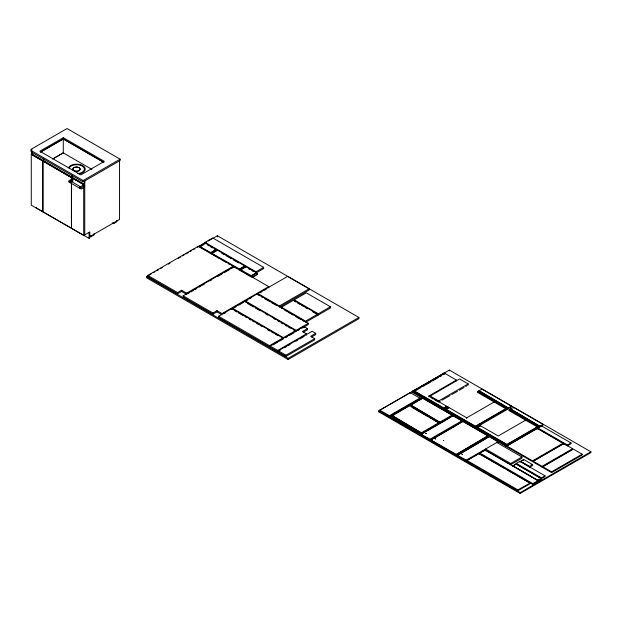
<?xml version="1.0" encoding="UTF-8"?>
<svg xmlns="http://www.w3.org/2000/svg" width="622" height="622" viewBox="0 0 622 622"><rect width="100%" height="100%" fill="white"/><g stroke="black" fill="none" stroke-linecap="round" stroke-linejoin="round"><path stroke-width="0.93" d="M31.1 149.303L67.059 128.536L120.124 159.178L120.124 160.515L83.123 181.881L31.1 151.846L31.1 149.303L32.142 149.902L31.1 150.508L83.123 180.543L120.124 159.178M32.328 154.964L43.05 161.152L43.626 160.818L32.087 154.155L31.271 154.225L31.271 205.19L42.817 211.853L42.817 160.888L31.271 154.225M63.288 137.68L39.855 151.208L80.86 174.883L104.294 161.355L63.288 137.68L63.288 152.919L52.575 159.1M40.446 152.079L63.288 138.885L103.928 162.381M40.694 152.063L63.288 139.017L103.454 162.21M72.222 174.914L72.222 177.324L43.742 160.888L42.934 160.95L42.934 211.915L71.406 228.36L71.406 183.163M53.305 158.548L63.288 152.787M43.999 161.704L71.639 177.659L72.222 177.324M42.934 160.95L71.755 177.729L72.339 177.394L84.514 184.423L84.748 181.08M71.888 178.996L69.151 180.574A0.824 0.474 -60 0 0 68.622 181.608A0.824 0.474 -60 0 0 69.26 181.849M70.309 181.243L73.046 179.665M71.242 182.044L72.898 181.088M36.029 207.732L36.729 207.328M80.176 186.934L82.905 185.356M84.514 184.423L83.939 184.757L71.755 177.441M84.748 185.628L81.334 187.603A0.824 0.474 -60 0 0 80.806 188.637A0.824 0.474 -60 0 0 81.435 188.886L84.748 186.973M71.522 183.412L71.522 228.429L83.706 235.458L89.793 231.944L89.793 237.969L89.101 238.374L36.861 208.214M89.793 236.632L119.548 219.449L119.548 160.849M89.444 236.026L90.812 236.811L94 234.976L94 233.631M112.294 222.832L113.663 223.625L116.85 221.782L116.85 220.437M233.343 266.2L186.654 293.156L186.654 294.361L181.608 291.446L177.542 293.786L147.795 276.611L147.795 275.406L198.542 246.11L233.343 266.2L233.343 267.406L231.672 268.362M205.035 243.56L205.035 242.355L212.693 237.938L263.674 267.367L263.674 268.572L251.265 275.74L199.234 246.11L199.234 246.911L205.042 250.262M199.234 246.11L204.459 243.093L205.501 243.692L205.501 243.295L200.284 246.304M208.23 241.048L217.389 235.761L358.91 317.461L358.91 318.666L288.149 359.524L146.636 277.816L146.636 276.611L151.628 273.727M153.292 272.77L154.956 271.806M156.62 270.842L158.283 269.886M160.787 268.44L162.451 267.483M168.274 264.117L169.938 263.153M178.265 258.348L180.761 256.909M182.425 255.945L184.096 254.981M185.76 254.025L188.256 252.579M189.92 251.622L191.584 250.658M193.248 249.694L194.911 248.738M197.415 247.292L206.566 242.005M200.284 246.709L203.262 244.99M210.951 252.47L216.176 249.453L210.951 252.874M211.993 253.068L217.218 250.06L244.765 265.959L239.548 269.38M211.993 253.473L216.472 250.891M147.795 275.406L177.542 292.581L181.608 290.241L186.654 293.156M222.031 314.786L216.985 311.871L212.926 314.219L183.171 297.036L183.171 295.831L233.919 266.535L268.72 286.625L268.72 287.83M187.486 293.879L189.15 292.915M190.822 291.951L193.318 290.505M194.989 289.549L196.653 288.585M199.157 287.139L200.828 286.174M202.492 285.21L204.156 284.246M209.995 280.88L211.667 279.916M217.498 276.549L222.505 273.657M224.169 272.7L230.008 269.326M239.548 268.976L244.765 265.959M240.59 269.583L245.807 266.566L256.482 272.724L251.265 276.145L251.265 275.74M240.59 269.979L245.068 267.398M205.035 242.355L256.015 271.791L263.674 267.367M252.307 276.743L257.524 273.734L257.524 274.535L252.307 277.552L252.307 276.743L251.265 276.145M183.171 295.831L212.926 313.006L216.985 310.666L222.031 313.581L268.72 286.625M218.547 316.256L269.528 345.692L269.528 346.897L218.547 317.461L218.547 316.256L231.889 308.559L282.87 337.987L282.87 339.192M232.472 309.429L232.472 308.224L244.594 301.219L295.574 330.655L295.574 331.86M245.169 302.09L245.169 300.885L257.29 293.887L308.271 323.323L308.271 324.528L301.81 328.26M259.529 295.714L257.873 294.758L257.873 293.553L287.628 276.378L309.142 288.802L309.142 290.007L279.395 307.182L279.395 305.977L309.142 288.802M223.695 313.822L225.366 312.858M231.205 309.492L236.204 306.599M238.708 305.161L243.707 302.269M245.371 301.305L247.875 299.866M249.546 298.902L251.21 297.938M257.049 294.571L258.713 293.607M260.385 292.643L262.049 291.679M264.552 290.233L266.216 289.277M281.478 308.388L281.478 307.182L293.6 300.185L317.725 314.118L317.725 315.323L305.604 322.32M317.725 314.118L305.604 321.115L281.478 307.182M330.43 306.778L306.304 292.853L294.183 299.851L318.308 313.783L330.43 306.778L330.43 307.983L318.308 314.989L312.485 311.622M269.528 345.692L282.87 337.987M232.472 308.224L283.453 337.653L295.574 330.655M245.169 300.885L296.15 330.321L308.271 323.323M280.227 350.233L277.77 351.648L270.111 347.231L270.111 346.026L303.863 326.534L307.462 328.61L307.462 329.815L303.256 332.249M272.864 344.969L277.871 342.084M279.535 341.12L282.038 339.674M285.879 337.458L287.488 336.525M289.106 335.592L293.957 332.793M297.767 330.593L299.384 329.66M307.462 328.61L302.416 331.526L306.475 333.874L306.475 335.079M270.111 346.026L277.77 350.443L306.475 333.874M315.696 333.369L310.65 336.284L314.709 338.625L314.709 339.83L286.003 356.406L278.345 351.99L278.345 350.777L312.104 331.293L315.696 333.369L315.696 334.574L311.49 337M285.148 347.387L286.789 346.438M288.429 345.498L290.07 344.549M295.815 341.229L297.456 340.288M299.913 338.866L304.018 336.494M278.345 350.777L286.003 355.201L314.709 338.625M146.636 276.611L288.149 358.319L358.91 317.461M379.785 410.147L410.232 392.568L419.866 398.127L419.866 398.935L389.411 416.515L379.785 410.955L379.785 410.147L389.411 415.706L419.866 398.127M443.906 409.634L447.529 407.534L447.529 406.734L443.175 409.245L443.175 410.046L412.262 392.202L412.262 391.401L413.016 390.966L413.366 391.565L413.016 390.966M444.862 373.387L413.716 390.966L444.162 372.982L456.462 380.081L456.462 380.882M378.627 410.955L449.387 370.098L590.9 451.805L590.9 452.606L520.14 493.464L378.627 411.756L378.627 410.955L520.14 492.655L590.9 451.805M412.262 391.401L413.716 390.966M413.716 390.562L444.512 373.184M412.262 392.202L413.941 391.23M412.611 391.596L412.961 392.202L413.716 391.767L415.356 392.715M447.529 406.734L446.829 406.329L443.929 408.009L414.407 390.966L414.407 391.362L420.993 387.56M422.641 386.612L430.867 381.861M432.515 380.913L438.277 377.585M439.925 376.637L441.566 375.688M443.214 374.732L444.862 373.783M440.104 422.408L410.582 404.961L440.104 422.408L439.062 423.007L409.54 405.56L391.44 415.605L422.587 398.026L452.108 415.068L452.108 415.877L420.208 434.296L389.994 416.849L389.994 416.04L390.748 415.605L391.098 416.211L390.748 415.605M391.44 415.208L408.841 405.163L409.19 405.762L408.841 405.163M409.89 404.961L421.895 397.629L422.587 398.43L422.587 398.026M389.994 416.04L391.44 415.605M409.89 404.557L422.245 397.823M390.344 416.242L390.344 416.647L391.44 416.009L420.962 433.456L421.662 433.052L392.14 415.605L421.662 433.052M392.14 416.009L409.54 405.56M410.582 405.357L417.79 401.206M419.383 400.28L421.786 398.889M428.908 396.789L428.908 395.989L456.462 380.081M429.748 396.307L459.588 378.938L468.179 383.898L468.179 385.104M430.074 397.194L430.074 395.989L438.658 400.941L468.179 383.898M440.298 401.198L438.658 402.146L438.658 400.941M441.931 400.249L450.134 395.522M451.774 394.573L457.512 391.261M459.153 390.313L464.074 387.467M465.715 386.526L467.355 385.578M412.961 392.202L412.961 391.798L442.483 408.841L443.237 408.405L443.237 408.809L437.499 405.497M442.483 408.841L442.483 409.245L443.929 408.809M414.407 391.362L443.929 408.405L447.179 406.531M476.118 426.591L475.776 426.793L506.572 409.012L506.572 409.812L474.672 428.231L443.758 410.388L443.758 409.579L444.512 409.144L444.862 409.75L444.512 409.144M448.804 407.472L445.212 409.144L448.104 407.068L466.725 417.821L494.272 401.913L494.272 402.714M443.758 409.579L445.212 409.144M445.212 408.74L448.454 407.27M444.108 409.781L444.108 410.186L445.212 409.548L474.726 426.995L469.812 424.15M444.108 410.186L445.212 409.952L447.669 411.367M445.904 409.548L475.426 426.591L506.222 408.809L506.222 409.214L505.873 408.607L475.426 426.187L445.904 409.144L445.904 409.548L448.804 407.877M479.08 390.795L481.98 389.123L511.502 406.166L511.502 406.967L507.148 409.478L477.626 392.435L477.626 391.635L478.38 391.199L507.902 408.646L508.602 408.242L479.08 390.795L508.602 408.242M478.38 391.199L478.38 391.596L479.08 391.199M390.344 416.647L420.208 433.487L420.962 433.052M421.662 432.655L439.062 422.602M440.104 422.004L452.108 415.068M420.791 434.226L453.041 415.605L461.967 420.767L461.967 421.568L430.074 439.987L420.791 434.226L430.074 439.179L430.074 439.987M420.791 434.63L422.587 433.588L422.245 433.791M423.061 433.316L446.456 419.811M446.93 419.539L453.041 415.605M430.074 439.179L461.967 420.767M456.867 454.184L457.217 454.783L456.462 455.218L430.649 439.917L462.9 421.296L488.013 435.797L456.113 454.62L488.013 435.797M430.649 440.322L431.754 439.684L431.404 439.886M445.702 431.629L432.103 439.482L432.446 439.28M446.184 431.349L449.846 429.234L449.504 429.032L449.504 429.437M453.29 427.244L450.546 428.838L450.896 428.636M453.749 426.987L462.9 421.296M444.458 410.388L444.458 409.984L473.972 427.026L474.726 426.591M473.972 427.026L473.972 427.431L475.076 426.793L475.426 427.392L475.076 426.793M473.972 427.431L475.426 426.995M477.626 391.635L507.148 408.677L507.902 408.242M508.602 407.838L511.502 406.166M475.426 427.392L476.118 426.995M506.922 445.577L506.572 444.971L506.922 445.577L507.614 445.173L507.264 444.574L507.264 444.971L538.061 427.19L538.061 427.998L506.168 446.417L475.255 428.566L475.255 427.765L476.009 427.33L476.351 427.928L476.009 427.33M480.301 425.65L476.701 427.33L479.601 425.254L498.222 435.999L525.769 420.091L525.769 420.9M475.255 427.765L476.701 427.33M476.701 426.925L479.951 425.456M475.597 427.967L475.947 428.566L476.701 427.726L506.222 445.173L502.125 442.81M477.401 427.726L506.922 444.777L537.719 426.995L537.719 427.392L537.369 426.793L506.922 444.372L477.401 427.33L477.401 427.726L480.301 426.054M510.569 408.981L513.469 407.301L542.99 424.344L542.99 425.153L538.644 427.664L509.123 410.621L509.123 409.812L509.877 409.377L539.398 426.824L540.09 426.42L510.569 408.981L540.09 426.42M509.877 409.377L509.877 409.781L510.569 409.377M509.123 410.621L511.3 409.362M456.113 454.62L457.217 454.387M457.909 453.982L475.309 443.937L457.909 454.387L457.559 453.78M476.351 443.331L488.356 436.403L476.351 443.735L476.009 443.136M485.875 449.62L466.321 460.91L457.038 455.553L489.289 436.535L498.222 441.69L498.222 442.499M457.038 455.553L458.834 454.519L458.492 454.721M459.316 454.247L476.942 444.061M477.416 443.789L489.289 436.535M457.038 455.156L466.321 460.109L498.222 441.69M506.603 469.571L529.998 483.076L529.998 483.753L517.877 490.75L466.897 461.314L466.897 460.443L479.165 453.36L532.844 484.452L538.061 481.436L538.061 480.635L484.997 449.994L479.772 453.01L479.772 453.811M466.897 460.443L517.877 489.879L530.146 482.999L479.018 453.648L497.406 464.261M475.947 428.161L505.468 445.212L506.222 444.777M505.468 445.212L505.468 445.609L506.572 444.971M505.468 445.609L506.922 445.173M509.123 409.812L538.644 426.855L539.398 426.42M540.09 426.023L542.99 424.344M506.743 445.943L537.307 428.301L563.12 443.198L563.12 443.999L532.556 461.648L506.743 446.752L506.743 445.943L532.556 460.848L563.12 443.198M537.89 427.967L541.482 425.891L571.004 442.934L571.004 443.735L567.412 445.811L537.89 428.768L537.89 427.967L567.412 445.01L571.004 442.934M510.685 463.491L521.944 456.991L521.944 458.204L510.685 464.696L485.572 450.196L485.572 448.991L510.685 463.491L510.685 464.696M516.314 463.39L519.906 461.314L545.02 475.814L545.02 476.615L541.428 478.691L516.314 464.191L516.314 463.39L541.428 477.89L545.02 475.814M512.831 465.8L516.081 463.926L541.194 478.427L538.294 480.503L512.831 465.8L538.644 481.101L541.544 479.43L541.194 478.823M520.49 461.384L523.74 459.502L532.673 464.665L532.673 465.466L529.773 467.138L520.49 461.384L529.773 466.337L532.673 464.665M512.831 466.205L516.081 463.926M520.49 461.781L523.74 459.502M533.132 461.182L563.695 443.533L572.629 448.687L572.629 449.496L542.065 467.138L533.132 461.983L533.132 461.182L542.065 466.337L572.629 448.687M542.648 466.671L573.212 449.03L582.145 454.184L582.145 454.985L551.574 472.634L542.648 467.48L542.648 466.671L551.574 471.826L582.145 454.184M538.294 480.098L541.194 478.427M479.772 453.01L532.844 483.652L538.061 480.635M538.294 480.503L541.544 479.026M72.688 181.212L72.688 179.875L71.522 179.206L71.522 177.464L83.939 184.47M478.38 391.596L482.485 393.967M484.126 394.916L492.321 399.651M493.961 400.591L495.602 401.54M497.242 402.488L499.707 403.911M501.348 404.852L502.988 405.801M504.621 406.749L507.086 408.172M509.877 409.781L514.798 412.619M516.439 413.568L524.634 418.303M526.274 419.251L532.02 422.563M533.66 423.512L535.301 424.461M536.934 425.401L539.398 426.824M63.288 152.88L91.9 169.402M205.501 243.295L216.176 249.453M216.176 249.857L217.218 250.456L217.218 250.06M244.765 266.364L245.807 266.97L245.807 266.566M256.482 273.128L257.524 273.734M207.546 245.006L209.217 245.978M210.889 246.942L212.561 247.906M214.232 248.87L216.736 250.316M221.751 253.208L224.262 254.662M225.934 255.626L230.949 258.519M233.452 259.965L238.467 262.865M244.314 266.239L245.985 267.203M248.497 268.65L250.168 269.614M251.84 270.586L253.512 271.55M294.183 301.056L295.847 302.02M297.51 302.976L300.006 304.415M301.67 305.379L303.334 306.343M304.998 307.299L307.493 308.737M206.698 251.218L219.138 258.402M220.794 259.358L226.602 262.709M228.258 263.666L229.915 264.622M231.578 265.578L237.379 268.929M239.042 269.886L251.475 277.07M31.504 154.202L43.05 160.865M43.167 160.927L71.639 177.659M71.755 177.729L83.123 184.291M82.547 185.566L83.706 186.235L83.706 184.493M70.83 181.204L80.689 186.895A0.824 0.474 -60 0 0 79.686 187.634A0.824 0.474 -60 0 0 80.308 188.194M69.905 182.565L79.764 188.256M257.873 293.553L279.395 305.977M261.186 296.671L262.842 297.627M264.498 298.583L270.29 301.927M271.946 302.883L276.907 305.752M284.806 310.308L286.47 311.272M288.134 312.228L293.125 315.113M295.621 316.551L300.613 319.436M302.276 320.4L303.94 321.356M428.908 395.989L446.829 406.329M431.629 398.096L433.192 398.99M434.755 399.892L437.872 401.695M445.912 406.601L447.529 407.534M444.629 408.405L444.279 408.211L444.629 408.809M443.237 408.405L413.716 391.362L413.716 391.767M416.997 393.664L421.918 396.502M423.559 397.45L435.859 404.549M449.309 412.316L460.785 418.94M462.426 419.889L468.172 423.209M477.525 428.605L479.982 430.027M481.622 430.968L489.825 435.703M491.466 436.652L493.098 437.6M494.739 438.549L500.485 441.861M443.175 409.245L442.483 409.245M453.041 416.009L452.692 416.211M462.9 421.7L462.55 421.903M496.83 442.499L521.944 456.991M523.74 459.907L523.39 460.109M531.126 464.572L532.673 465.466M247.68 303.544L253.527 306.918M255.199 307.882L260.214 310.782M266.068 314.157L267.74 315.121M273.587 318.495L275.258 319.467M277.77 320.913L279.441 321.877M281.113 322.841L282.777 323.805M285.288 325.252L286.96 326.216M288.631 327.188L290.303 328.152M293.646 330.08L296.15 331.526L296.15 330.321M516.081 464.331L515.731 464.533M411.997 407.387L427.578 416.382M429.219 417.323L430.859 418.272M432.5 419.22L438.238 422.532M234.144 310.394L236.648 311.84M238.319 312.804L243.334 315.696M245.006 316.668L246.677 317.632M249.189 319.078L250.86 320.042M252.532 321.006L254.196 321.971M256.707 323.417L258.379 324.381M260.05 325.353L261.722 326.317M267.569 329.691L270.08 331.137M271.752 332.101L273.423 333.073M275.095 334.037L277.599 335.483M499.077 465.225L504.932 468.607M402.107 422.563L391.44 416.009M403.748 423.512L405.381 424.461M407.021 425.409L418.505 432.033M421.895 433.993L421.545 434.195M456.113 454.216L430.649 439.917M567.412 445.01L567.412 445.811M563.695 443.533L563.695 444.341M551.574 471.826L551.574 472.634M542.065 466.337L542.065 467.138M541.482 425.891L541.482 426.692M541.428 477.89L541.428 478.691M538.644 426.855L538.644 427.664M538.644 480.705L538.644 481.101M537.307 428.301L537.307 429.102M532.844 483.652L532.844 484.452M532.556 460.848L532.556 461.648M529.773 466.337L529.773 467.138M520.14 492.655L520.14 493.464M519.906 461.314L519.906 462.115M517.877 489.879L517.877 490.75M513.469 407.301L513.469 408.11M507.148 408.677L507.148 409.478M506.922 444.372L506.922 444.777M506.168 446.417L506.168 445.609L505.818 445.811M484.997 449.994L484.997 450.802M481.98 389.123L481.98 389.924M479.601 425.254L479.601 426.054M477.051 427.127L477.051 427.532M476.701 427.726L476.701 428.13M475.426 426.187L475.426 426.591M474.672 428.231L474.672 427.431L474.322 427.625M466.725 417.821L466.725 418.622M466.321 460.109L466.321 460.91M456.462 454.822L456.462 455.218M449.387 370.098L449.387 370.906M448.104 407.068L448.104 407.877M445.554 408.942L445.554 409.346M445.212 409.548L445.212 409.952M444.162 372.982L444.162 373.783M443.929 408.009L443.929 408.405M443.587 408.607L443.587 409.012M421.895 397.629L421.895 398.43M420.208 433.487L420.208 434.296M414.065 390.764L414.065 391.16M410.232 392.568L410.232 393.376M410.232 404.759L410.232 405.163M391.79 415.41L391.79 415.807M389.411 415.706L389.411 416.515M318.308 313.783L318.308 314.989M303.863 326.534L303.863 327.74M288.149 358.319L288.149 359.524M286.003 355.201L286.003 356.406M283.453 337.653L283.453 338.858M277.77 350.443L277.77 351.648M256.015 271.791L256.015 272.996M217.389 235.761L217.389 236.966M216.985 310.666L216.985 311.871M212.926 313.006L212.926 314.219M204.459 243.093L204.459 243.894M181.608 290.241L181.608 291.446M177.542 292.581L177.542 293.786M113.663 222.279L113.663 223.625M90.812 235.474L90.812 236.811M89.101 232.34L89.101 238.374M84.748 180.94L84.748 234.852M83.706 187.572L83.706 235.458M83.123 180.543L83.123 181.881M72.339 174.984L72.339 177.394M71.406 177.394L71.406 179.315M43.626 158.408L43.742 160.888M32.321 151.768L32.321 154.645M32.087 151.745L32.087 154.155M31.683 151.27L31.683 154.155M70.418 182.526A0.824 0.474 -60 0 1 69.788 182.106A0.824 0.474 -60 0 1 70.597 181.126A0.824 0.474 -60 0 1 70.83 182.021M68.342 167.854A8.615 4.976 0 0 1 82.749 165.623A8.615 4.976 0 0 1 78.885 173.942M69.213 167.987A7.713 4.455 0 0 1 77.773 164.737A7.713 4.455 0 0 1 84.367 169.27A7.713 4.455 0 0 1 77.33 173.577M425.782 433.441L426.257 433.503L425.782 433.441M435.058 438.798L435.532 438.86L435.058 438.798M443.323 440.555L443.797 440.617L443.354 440.524M462.029 454.371L462.504 454.433L462.06 454.332M74.422 170.972A3.639 2.099 0 0 0 80.114 169.409A3.639 2.099 0 0 0 74.92 167.341A3.639 2.099 0 0 0 74.422 170.972M74.422 170.809A3.639 2.099 0 0 0 80.114 169.238A3.639 2.099 0 0 0 74.92 167.178A3.639 2.099 0 0 0 74.422 170.809"/></g></svg>
